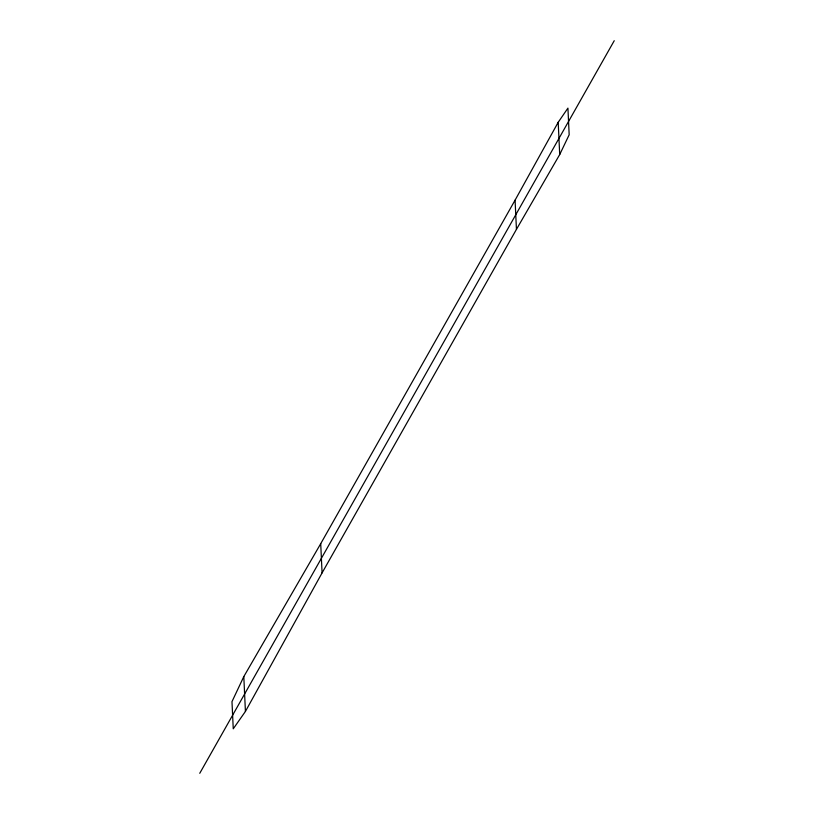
<?xml version="1.0" encoding="UTF-8"?>
<svg xmlns="http://www.w3.org/2000/svg" width="814" height="814" viewBox="0 0 814 814"><rect width="100%" height="100%" fill="white"/><g stroke="black" fill="none" stroke-linecap="round" stroke-linejoin="round"><path stroke-width="1.22" d="M243.803 676.597L231.98 701.648L233.252 728.805L245.421 711.436L322.079 572.903L516.442 229.365L559.706 154.558L569.169 134.778L567.928 108.13L558.201 122.283L515.079 200.163L320.716 543.691L243.803 676.597L245.421 711.436M199.756 773.3L614.244 40.7M558.201 122.283L559.706 154.558M515.079 200.163L516.442 229.365M320.716 543.691L322.079 572.903"/></g></svg>
